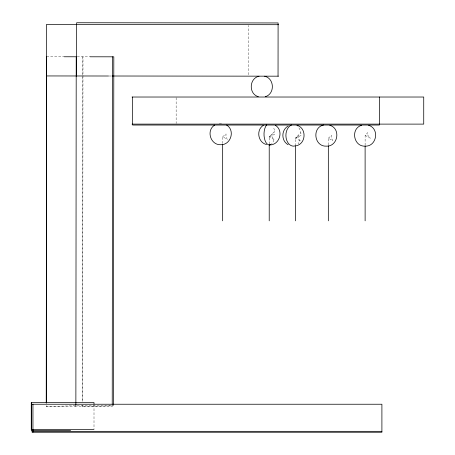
<?xml version="1.0" encoding="UTF-8"?>
<svg xmlns="http://www.w3.org/2000/svg" width="455" height="455" viewBox="0 0 455 455"><rect width="100%" height="100%" fill="white"/><g stroke="black" fill="none" stroke-linecap="round" stroke-linejoin="round"><path stroke-width="0.34" stroke-dasharray="2.27 1.71" d="M82.827 56.784L82.645 401.606L82.998 56.784M112.226 405.769L112.226 406.599L77.049 406.565M248.498 74.739L248.544 25.378M365.115 145.299L365.126 135.402L367.788 132.615L367.885 135.402L370.296 138.184L365.126 135.402M295.494 145.771L295.494 138.184L298.878 135.402L298.696 138.184L300.09 140.777L298.093 143.86M269.218 144.076L269.218 136.966L274.57 131.404A10.755 5.375 90 0 0 273.182 126.581M300.09 140.777L295.494 138.184L300.846 132.615A10.755 7.604 -90 0 0 297.724 126.456M274.035 139.56L269.218 136.966L272.158 134.185L272.067 136.966L274.035 139.56A10.755 5.375 90 0 1 270.77 144.571M222.666 136.75L226.05 133.963L225.862 136.75L227.255 139.344L222.666 136.75L222.666 143.649M328.328 138.184L331.712 135.402L331.524 138.184L332.918 140.777L328.328 138.184L328.328 145.082M269.218 136.966L274.752 134.185L274.57 131.404M295.494 138.184L301.108 135.402L300.846 132.615M219.282 123.396L222.063 123.396M83.879 406.571L113.46 405.769L75.866 405.735L46.279 406.537L46.279 405.115L46.279 406.537L76.349 406.565M46.632 56.75L63.95 56.767M77.236 56.778L90.204 56.795M108.916 76.008L111.748 76.008M176.148 97.717L176.148 123.419M94.003 404.632L94.003 428.951M82.645 405.149L82.645 406.571L82.645 405.149"/><path stroke-width="0.68" d="M75.866 406.565L76.218 56.778L64.24 56.767M76.594 75.974L76.65 22.75L278.096 22.955L278.045 76.178M112.231 404.347L112.578 56.812M113.466 404.347L113.813 56.818L90.204 56.795M214.737 125.079C205.91 130.244 210.483 145.208 220.669 144.718C230.856 145.208 235.428 130.244 226.607 125.079M263.445 125.301C255.795 129.823 257.968 142.637 266.596 144.571M288.123 126.086C281.122 129.857 281.122 140.948 288.123 144.713M259.02 76.201C249.056 78.368 248.51 94.003 258.372 96.71M265.237 96.71C275.099 94.003 274.553 78.368 264.588 76.201M323.55 125.017C311.721 127.622 314.229 146.698 326.332 146.152C338.025 146.732 341.068 128.39 329.767 125.284M296.285 145.788C306.249 143.621 306.795 127.991 296.933 125.284M361.668 125.284C350.367 128.39 353.41 146.732 365.103 146.152C376.797 146.732 379.834 128.39 368.533 125.284M269.377 144.94C279.563 145.429 284.136 130.466 275.309 125.301M132.035 97.023L423.73 97.023L423.73 124.113L132.035 124.113M32.123 404.239L381.904 404.239L381.904 432.25L32.123 432.25L32.123 429.941M94.003 429.645L31.27 429.645L31.27 402.55L94.003 402.55L94.003 403.938M70.61 430.561L31.622 430.561L31.622 402.55M32.123 431.329L381.904 431.329M278.574 24.701L46.45 24.468L46.399 75.945L108.517 76.008M112.061 76.008L278.523 76.178M379.373 97.023L379.373 125.034L132.621 125.034L132.621 97.023M365.115 146.004L365.126 220.834M328.328 145.771L328.328 220.834M295.494 145.771L295.494 220.834M269.218 144.787L269.218 220.834M222.666 144.337L222.666 220.834M32.953 404.239L32.953 432.25M295.471 145.788A10.755 7.604 -90 0 1 286.155 138.184A10.755 7.604 -90 0 1 291.536 125.017M270.77 144.571A10.755 5.375 90 0 1 264.412 138.303A10.755 5.375 90 0 1 266.687 124.875M46.467 56.75L46.285 402.988L46.467 56.75"/></g></svg>
